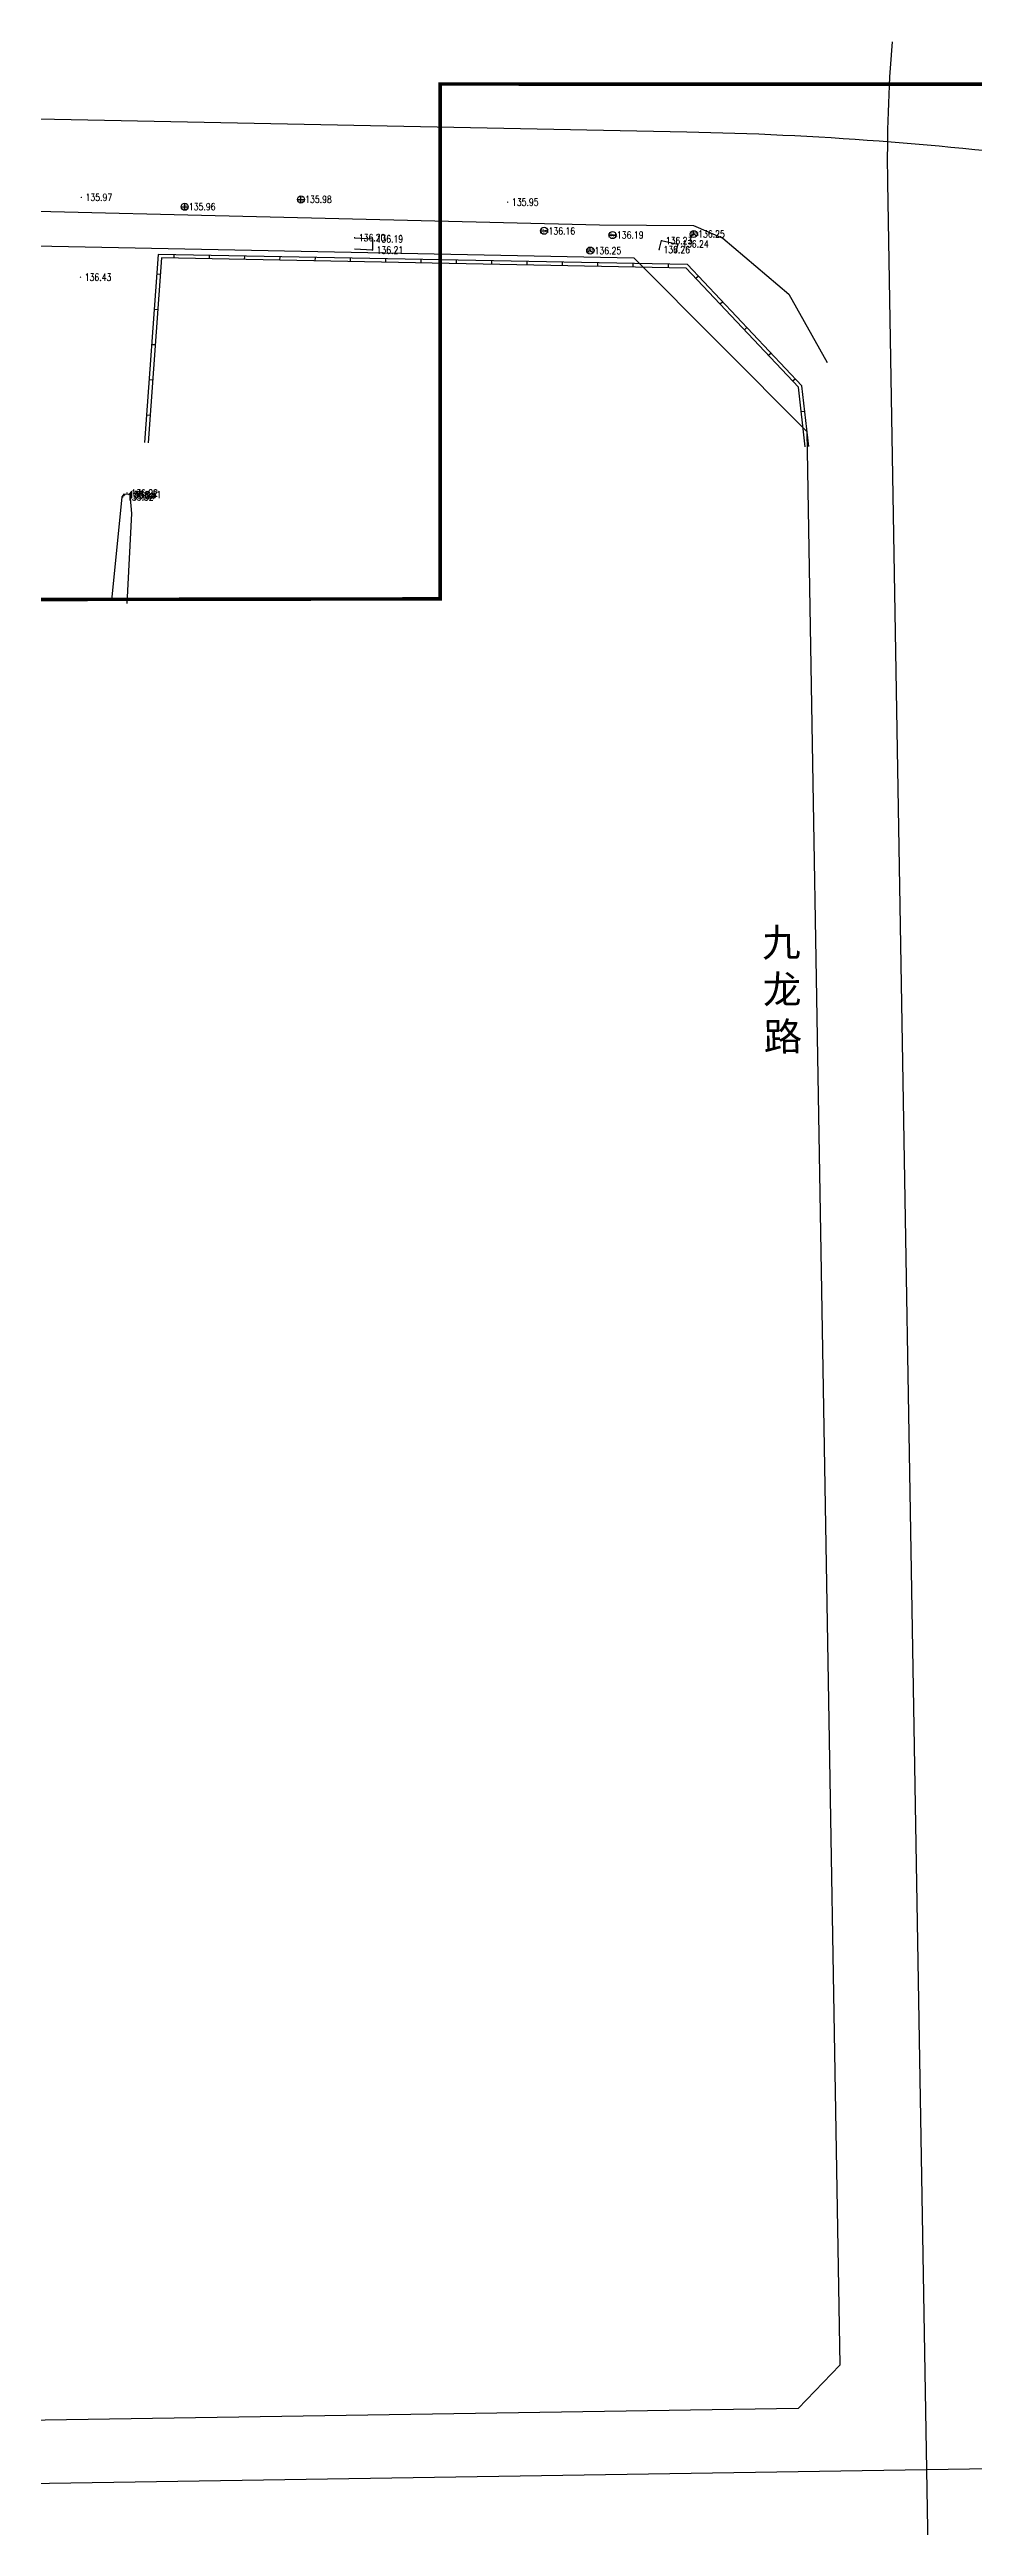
# Model space of a CAD drawing. Extents: x 529262 to 576451, y 2694391 to 2717535.
# Drawn here: x 565332.5 to 565463.3, y 2709856.5 to 2710207.3 of the extents above; entities that cross this region are included whole.
import ezdxf
from ezdxf.enums import TextEntityAlignment as Align
from ezdxf.xclip import XClip

# ---------------------------------------------------------------- set-up
doc = ezdxf.new("R2010")
doc.units = 0
doc.header["$XCLIPFRAME"] = 0
for name, color, linetype in [('COMPONENT', 8, 'Continuous'), ('DLSS', 4, 'Continuous'), ('DMTZ', 8, 'Continuous'), ('GCD', 8, 'Continuous'), ('GXYZ', 8, 'Continuous'), ('JMD', 8, 'Continuous'), ('PP-COM', 7, 'Continuous'), ('RD-中线', 40, 'Continuous'), ('RD-红线', 7, 'Continuous'), ('RD-路名', 7, 'Continuous')]:
    doc.layers.add(name, color=color, linetype=linetype)
doc.styles.add('HZ', font='rs.shx', dxfattribs={"width": 0.8, "bigfont": 'hztxt.shx'})
doc.styles.add('宋体', font='', dxfattribs={"width": 0.75})
doc.styles.add('黑体', font='simhei.ttf')
doc.styles.get('宋体').set_extended_font_data('SimSun')
doc.linetypes.add('10421', pattern='A,2,[150,AAA.SHX,S=0.5,R=0,X=0,Y=0.5],1e-11', length=2)

# ---------------------------------------------------------------- blocks, each defined once
blk = doc.blocks.new('A$C19FD0107')
at = {"layer": 'RD-中线', "color": 8, "linetype": 'Continuous', "flags": 128}
for points in [[(-6335.34, 15847.56, -0.022733), (-6280.83, 15846.02), (-5863.74, 15815.18, 0.013451), (-5702.53, 15807.61), (-5575.3, 15805.07, -0.027271), (-5520.95, 15801.01, -0.00117), (-5519.09, 15800.76), (-5286.59, 15769.48, 0.015336), (-5256.09, 15766.32), (-4915.64, 15741.63)], [(-5546.22, 15817.81, 0.024917), (-5546.87, 15797.9), (-5541.36, 15473.92)]]:
    blk.add_lwpolyline(points, format="xyb", dxfattribs=at)
at = {"layer": 'RD-中线', "color": 8}
for points in [[(-5278.64, 15477.99), (-5541.36, 15473.92)], [(-5541.36, 15473.92), (-5810.89, 15469.75)]]:
    blk.add_lwpolyline(points, dxfattribs=at)
at = {"layer": 'RD-中线', "color": 8, "linetype": 'Continuous', "flags": 128}
blk.add_lwpolyline([(-5541.36, 15473.92), (-5526.14, 14579.62)], dxfattribs=at)
at = {"layer": 'RD-红线', "color": 8, "linetype": 'Continuous', "flags": 128}
blk.add_lwpolyline([(-5776.43, 15791.98, 0.006095), (-5702.89, 15789.62), (-5582.77, 15787.21)], format="xyb", dxfattribs=at)
at = {"layer": 'RD-红线', "color": 8}
for points in [[(-5558.28, 15762.64), (-5582.77, 15787.21, 0.403408)], [(-5559.52, 15482.64), (-5553.61, 15488.74, 0.414666)]]:
    blk.add_lwpolyline(points, format="xyb", dxfattribs=at)
at = {"layer": 'RD-红线', "color": 8, "linetype": 'Continuous', "flags": 128}
blk.add_lwpolyline([(-5558.28, 15762.64), (-5553.61, 15488.74)], dxfattribs=at)
at = {"layer": 'RD-红线', "color": 8}
blk.add_lwpolyline([(-5559.52, 15482.64), (-5784.98, 15479.15)], dxfattribs=at)
blk = doc.blocks.new('GC200')
at = {"linetype": 'Continuous', "const_width": 0.2, "flags": 128}
blk.add_lwpolyline([(-0.1, 0, 1), (0.1, 0, 1)], format="xyb", close=True, dxfattribs=at)
blk = doc.blocks.new('gcbj0102')
for p, q in [((-1, 0), (1, 0)), ((0, -1), (0, 1))]:
    blk.add_line(p, q)
blk.add_circle((0, 0), 1)
blk = doc.blocks.new('gcbj0101')
blk.add_line((-1, 0), (1, 0))
blk.add_circle((0, 0), 1)
blk = doc.blocks.new('gcbj0107')
for q in [(-0.87, -0.5), (0, 1), (0.87, -0.5)]:
    blk.add_line((0, 0), q)
blk.add_circle((0, 0), 1)

msp = doc.modelspace()

# ---------------------------------------------------------------- linework, layer by layer
at = {"const_width": 0.5}
msp.add_lwpolyline([(565062.29, 2710848.526), (565062.311, 2710129.036), (565387.805, 2710129.522), (565387.797, 2710202.437), (565633.664, 2710202.354), (565633.677, 2710848.495), (565062.29, 2710848.526)], dxfattribs=at)
at = {"layer": 'DLSS', "linetype": 'Continuous', "elevation": 137.278, "flags": 128}
msp.add_lwpolyline([(565191.88, 2710159.221), (565191.672, 2710168.258), (565193.014, 2710175.05), (565195.798, 2710180.168), (565201.056, 2710185.021), (565211.246, 2710188.078), (565212.611, 2710188.178), (565220.222, 2710187.832), (565237.616, 2710186.931), (565263.387, 2710186.162), (565278.244, 2710185.729), (565410.335, 2710182.487), (565423.672, 2710182.393), (565427.826, 2710180.632), (565437.131, 2710172.683), (565442.572, 2710162.978)], dxfattribs=at)
at = {"layer": 'DMTZ', "linetype": '10421', "flags": 128}
msp.add_lwpolyline([(565343.462, 2710128.885), (565344.164, 2710141.601), (565343.928, 2710144.327), (565343.004, 2710144.37), (565342.71, 2710143.982), (565341.281, 2710129.31)], dxfattribs=at)
at = {"layer": 'JMD', "linetype": 'Continuous'}
for p, q in [((565350.08, 2710178.268), (565350.071, 2710177.769)), ((565355.079, 2710178.172), (565355.07, 2710177.672)), ((565360.078, 2710178.075), (565360.069, 2710177.575)), ((565365.077, 2710177.979), (565365.068, 2710177.479)), ((565370.077, 2710177.882), (565370.067, 2710177.382)), ((565375.076, 2710177.786), (565375.066, 2710177.286)), ((565380.075, 2710177.689), (565380.065, 2710177.189)), ((565385.074, 2710177.592), (565385.064, 2710177.092)), ((565390.073, 2710177.496), (565390.063, 2710176.996)), ((565347.664, 2710175.536), (565348.163, 2710175.5)), ((565395.072, 2710177.399), (565395.062, 2710176.899)), ((565400.071, 2710177.303), (565400.061, 2710176.803)), ((565405.07, 2710177.206), (565405.06, 2710176.706)), ((565410.069, 2710177.109), (565410.059, 2710176.61)), ((565415.068, 2710177.013), (565415.058, 2710176.513)), ((565420.067, 2710176.916), (565420.058, 2710176.416)), ((565424.36, 2710175.226), (565423.997, 2710174.883)), ((565347.306, 2710170.549), (565347.804, 2710170.513)), ((565427.791, 2710171.588), (565427.427, 2710171.245)), ((565431.221, 2710167.951), (565430.858, 2710167.608)), ((565346.947, 2710165.561), (565347.446, 2710165.526)), ((565434.652, 2710164.313), (565434.288, 2710163.97)), ((565346.589, 2710160.574), (565347.087, 2710160.538)), ((565438.083, 2710160.676), (565437.719, 2710160.333)), ((565346.23, 2710155.587), (565346.729, 2710155.551)), ((565439.403, 2710156.059), (565438.906, 2710156.002))]:
    msp.add_line(p, q, dxfattribs=at)
at = {"layer": 'JMD', "linetype": 'Continuous', "flags": 128}
for points in [[(565439.969, 2710151.091), (565438.986, 2710159.718), (565422.816, 2710176.863), (565347.864, 2710178.311), (565345.948, 2710151.665)], [(565439.473, 2710151.034), (565438.508, 2710159.496), (565422.597, 2710176.367), (565348.328, 2710177.802), (565346.447, 2710151.629)], [(565375.681, 2710180.667), (565378.193, 2710180.507), (565378.193, 2710178.909), (565375.681, 2710179.069)], [(565418.801, 2710178.972), (565419.13, 2710180.268), (565421.445, 2710179.768), (565421.116, 2710178.472)]]:
    msp.add_lwpolyline(points, dxfattribs=at)

# ---------------------------------------------------------------- block references
at = {"layer": 'COMPONENT', "linetype": 'Continuous', "xscale": 0.5, "yscale": 0.5}
for name, p in [('gcbj0102', (565351.63, 2710185.053)), ('gcbj0102', (565368.085, 2710186.088)), ('gcbj0101', (565402.509, 2710181.653)), ('gcbj0101', (565412.2, 2710181.043)), ('gcbj0107', (565423.701, 2710181.192)), ('gcbj0107', (565409.034, 2710178.851))]:
    msp.add_blockref(name, p, dxfattribs=at)
at = {"layer": 'GCD', "linetype": 'Continuous'}
ref = msp.add_blockref('GC200', (565336.995, 2710186.375, 135.974), dxfattribs=dict(at, xscale=0.5, yscale=0.5, zscale=0.5))
ref.add_attrib('height', '135.97', dxfattribs={"linetype": 'Continuous', "height": 1, "style": 'HZ', "width": 0.8}).set_placement((565337.595, 2710186.375, 135.974), align=Align.MIDDLE_LEFT)
ref = msp.add_blockref('GC200', (565351.62, 2710185.066, 135.956), dxfattribs=dict(at, xscale=0.5, yscale=0.5, zscale=0.5))
ref.add_attrib('height', '135.96', dxfattribs={"linetype": 'Continuous', "height": 1, "style": 'HZ', "width": 0.8}).set_placement((565352.22, 2710185.066, 135.956), align=Align.MIDDLE_LEFT)
ref = msp.add_blockref('GC200', (565368.082, 2710186.094, 135.976), dxfattribs=dict(at, xscale=0.5, yscale=0.5, zscale=0.5))
ref.add_attrib('height', '135.98', dxfattribs={"linetype": 'Continuous', "height": 1, "style": 'HZ', "width": 0.8}).set_placement((565368.682, 2710186.094, 135.976), align=Align.MIDDLE_LEFT)
ref = msp.add_blockref('GC200', (565397.361, 2710185.707, 135.953), dxfattribs=dict(at, xscale=0.5, yscale=0.5, zscale=0.5))
ref.add_attrib('height', '135.95', dxfattribs={"linetype": 'Continuous', "height": 1, "style": 'HZ', "width": 0.8}).set_placement((565397.961, 2710185.707, 135.953), align=Align.MIDDLE_LEFT)
ref = msp.add_blockref('GC200', (565375.677, 2710180.67, 136.202), dxfattribs=dict(at, xscale=0.5, yscale=0.5, zscale=0.5))
ref.add_attrib('height', '136.20', dxfattribs={"linetype": 'Continuous', "height": 1, "style": 'HZ', "width": 0.8}).set_placement((565376.277, 2710180.67, 136.202), align=Align.MIDDLE_LEFT)
ref = msp.add_blockref('GC200', (565378.189, 2710180.51, 136.189), dxfattribs=dict(at, xscale=0.5, yscale=0.5, zscale=0.5))
ref.add_attrib('height', '136.19', dxfattribs={"linetype": 'Continuous', "height": 1, "style": 'HZ', "width": 0.8}).set_placement((565378.789, 2710180.51, 136.189), align=Align.MIDDLE_LEFT)
ref = msp.add_blockref('GC200', (565402.539, 2710181.636, 136.162), dxfattribs=dict(at, xscale=0.5, yscale=0.5, zscale=0.5))
ref.add_attrib('height', '136.16', dxfattribs={"linetype": 'Continuous', "height": 1, "style": 'HZ', "width": 0.8}).set_placement((565403.139, 2710181.636, 136.162), align=Align.MIDDLE_LEFT)
ref = msp.add_blockref('GC200', (565412.217, 2710181.052, 136.186), dxfattribs=dict(at, xscale=0.5, yscale=0.5, zscale=0.5))
ref.add_attrib('height', '136.19', dxfattribs={"linetype": 'Continuous', "height": 1, "style": 'HZ', "width": 0.8}).set_placement((565412.817, 2710181.052, 136.186), align=Align.MIDDLE_LEFT)
ref = msp.add_blockref('GC200', (565423.71, 2710181.203, 136.248), dxfattribs=dict(at, xscale=0.5, yscale=0.5, zscale=0.5))
ref.add_attrib('height', '136.25', dxfattribs={"linetype": 'Continuous', "height": 1, "style": 'HZ', "width": 0.8}).set_placement((565424.31, 2710181.203, 136.248), align=Align.MIDDLE_LEFT)
ref = msp.add_blockref('GC200', (565378.189, 2710178.912, 136.213), dxfattribs=dict(at, xscale=0.5, yscale=0.5, zscale=0.5))
ref.add_attrib('height', '136.21', dxfattribs={"linetype": 'Continuous', "height": 1, "style": 'HZ', "width": 0.8}).set_placement((565378.789, 2710178.912, 136.213), align=Align.MIDDLE_LEFT)
ref = msp.add_blockref('GC200', (565409.053, 2710178.848, 136.251), dxfattribs=dict(at, xscale=0.5, yscale=0.5, zscale=0.5))
ref.add_attrib('height', '136.25', dxfattribs={"linetype": 'Continuous', "height": 1, "style": 'HZ', "width": 0.8}).set_placement((565409.653, 2710178.848, 136.251), align=Align.MIDDLE_LEFT)
ref = msp.add_blockref('GC200', (565418.797, 2710178.975, 136.26), dxfattribs=dict(at, xscale=0.5, yscale=0.5, zscale=0.5))
ref.add_attrib('height', '136.26', dxfattribs={"linetype": 'Continuous', "height": 1, "style": 'HZ', "width": 0.8}).set_placement((565419.397, 2710178.975, 136.26), align=Align.MIDDLE_LEFT)
ref = msp.add_blockref('GC200', (565419.126, 2710180.271, 136.228), dxfattribs=dict(at, xscale=0.5, yscale=0.5, zscale=0.5))
ref.add_attrib('height', '136.23', dxfattribs={"linetype": 'Continuous', "height": 1, "style": 'HZ', "width": 0.8}).set_placement((565419.726, 2710180.271, 136.228), align=Align.MIDDLE_LEFT)
ref = msp.add_blockref('GC200', (565421.441, 2710179.771, 136.239), dxfattribs=dict(at, xscale=0.5, yscale=0.5, zscale=0.5))
ref.add_attrib('height', '136.24', dxfattribs={"linetype": 'Continuous', "height": 1, "style": 'HZ', "width": 0.8}).set_placement((565422.041, 2710179.771, 136.239), align=Align.MIDDLE_LEFT)
ref = msp.add_blockref('GC200', (565336.876, 2710175.082, 136.428), dxfattribs=dict(at, xscale=0.5, yscale=0.5, zscale=0.5))
ref.add_attrib('height', '136.43', dxfattribs={"linetype": 'Continuous', "height": 1, "style": 'HZ', "width": 0.8}).set_placement((565337.476, 2710175.082, 136.428), align=Align.MIDDLE_LEFT)
ref = msp.add_blockref('GC200', (565342.871, 2710143.965, 135.315), dxfattribs=dict(at, xscale=0.5, yscale=0.5, zscale=0.5))
ref.add_attrib('height', '135.32', dxfattribs={"linetype": 'Continuous', "height": 1, "style": 'HZ', "width": 0.8}).set_placement((565343.471, 2710143.965, 135.315), align=Align.MIDDLE_LEFT)
ref = msp.add_blockref('GC200', (565343.03, 2710144.146, 135.339), dxfattribs=dict(at, xscale=0.5, yscale=0.5, zscale=0.5))
ref.add_attrib('height', '135.34', dxfattribs={"linetype": 'Continuous', "height": 1, "style": 'HZ', "width": 0.8}).set_placement((565343.63, 2710144.146, 135.339), align=Align.MIDDLE_LEFT)
ref = msp.add_blockref('GC200', (565343.152, 2710144.293, 135.981), dxfattribs=dict(at, xscale=0.5, yscale=0.5, zscale=0.5))
ref.add_attrib('height', '135.98', dxfattribs={"linetype": 'Continuous', "height": 1, "style": 'HZ', "width": 0.8}).set_placement((565343.752, 2710144.293, 135.981), align=Align.MIDDLE_LEFT)
ref = msp.add_blockref('GC200', (565343.467, 2710144.535, 136.224), dxfattribs=dict(at, xscale=0.5, yscale=0.5, zscale=0.5))
ref.add_attrib('height', '136.22', dxfattribs={"linetype": 'Continuous', "height": 1, "style": 'HZ', "width": 0.8}).set_placement((565344.067, 2710144.535, 136.224), align=Align.MIDDLE_LEFT)
ref = msp.add_blockref('GC200', (565343.951, 2710144.286, 136.311), dxfattribs=dict(at, xscale=0.5, yscale=0.5, zscale=0.5))
ref.add_attrib('height', '136.31', dxfattribs={"linetype": 'Continuous', "height": 1, "style": 'HZ', "width": 0.8}).set_placement((565344.551, 2710144.286, 136.311), align=Align.MIDDLE_LEFT)
ref = msp.add_blockref('GC200', (565343.951, 2710144.286, 136.311), dxfattribs=dict(at, xscale=0.5, yscale=0.5, zscale=0.5))
ref.add_attrib('height', '136.31', dxfattribs={"linetype": 'Continuous', "height": 1, "style": 'HZ', "width": 0.8}).set_placement((565344.551, 2710144.286, 136.311), align=Align.MIDDLE_LEFT)
at = {"layer": 'PP-COM'}
ref = msp.add_blockref('A$C19FD0107', (570997.993, 2694390.603), dxfattribs=at)
XClip(ref).set_block_clipping_path([(-9366.4383134884, 14428.6043910822), (-3328.4480743363, 17452.7484863754)])

# ---------------------------------------------------------------- texts
at = {"layer": 'GXYZ', "linetype": 'Continuous', "style": '宋体'}
for s, p in [('污', (565351.666, 2710185.013)), ('污', (565368.121, 2710186.048)), ('供水', (565402.536, 2710181.627)), ('供水', (565412.227, 2710181.017)), ('通信', (565423.745, 2710181.242)), ('电力', (565409.078, 2710178.902))]:
    msp.add_text(s, height=0.5, dxfattribs=at).set_placement(p, align=Align.MIDDLE)
at = {"layer": 'RD-路名', "color": 7, "insert": (565433.306, 2710082.825), "char_height": 4, "width": 50.99419, "attachment_point": 1, "rotation": 1.01729, "style": '黑体'}
msp.add_mtext('九\\P龙\\P路', dxfattribs=at)

doc.saveas('drawing.dxf')
